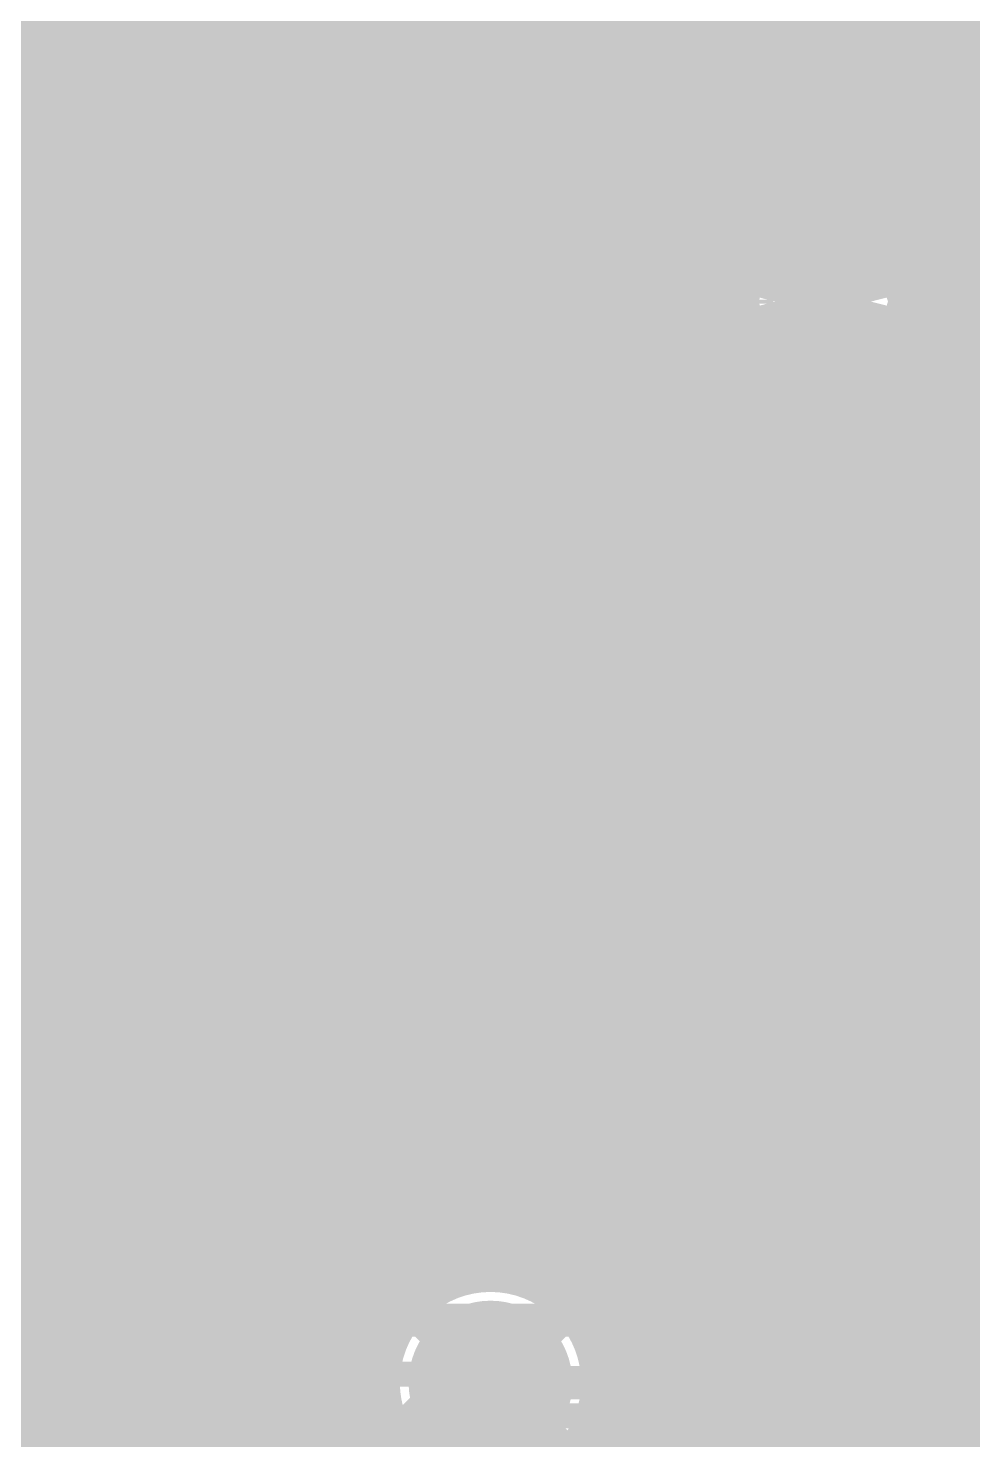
# Model space of a CAD drawing. Extents: x -118 to 4, y -52 to 56.
# Drawn here: x -14.38 to -8.61, y 39.4 to 48.03 of the extents above; entities that cross this region are included whole.
import ezdxf

# ---------------------------------------------------------------- set-up
doc = ezdxf.new("R2010")
doc.units = 0
doc.header["$MEASUREMENT"] = 0
doc.layers.get('0').update_dxf_attribs({"linetype": 'CONTINUOUS'})
for name, color, linetype in [('22-302-0_BOT', 7, 'CONTINUOUS'), ('22-302-0_DRD', 7, 'CONTINUOUS'), ('22-302-0_DRL', 2, 'CONTINUOUS'), ('22-302-0_GND', 1, 'CONTINUOUS'), ('22-302-0_IN1', 3, 'CONTINUOUS'), ('22-302-0_SMB', 5, 'CONTINUOUS'), ('22-302-0_SMT', 10, 'CONTINUOUS'), ('22-302-0_SPB', 14, 'CONTINUOUS'), ('22-302-0_SSB', 12, 'CONTINUOUS'), ('22-302-0_SST', 11, 'CONTINUOUS'), ('22-302-0_TOP', 13, 'CONTINUOUS'), ('THRUHOLE_TAP', 7, 'CONTINUOUS')]:
    doc.layers.add(name, color=color, linetype=linetype)

# ---------------------------------------------------------------- blocks, each defined once
blk = doc.blocks.new('RECTANGLE_4')
blk.add_solid([(0.4064, 0.4826), (0.4064, -0.4826), (-0.4064, 0.4826), (-0.4064, -0.4826)])
blk = doc.blocks.new('ROUND_21')
at = {"const_width": 0.99949}
blk.add_lwpolyline([(-0.499744, 0, 1), (0.499744, 0, 1)], format="xyb", close=True, dxfattribs=at)
blk = doc.blocks.new('ROUND_50')
at = {"const_width": 0.35052}
blk.add_lwpolyline([(-0.17526, 0, 1), (0.17526, 0, 1)], format="xyb", close=True, dxfattribs=at)
blk = doc.blocks.new('OBLONG_12')
at = {"const_width": 0.2794}
blk.add_lwpolyline([(0.7493, 0), (-0.7493, 0)], dxfattribs=at)
at = {"const_width": 0.1397}
for points in [[(-0.81915, 0, 1), (-0.67945, 0, 1)], [(0.67945, 0, 1), (0.81915, 0, 1)]]:
    blk.add_lwpolyline(points, format="xyb", close=True, dxfattribs=at)
blk = doc.blocks.new('RECTANGLE_23')
blk.add_solid([(0.889, 0.1397), (0.889, -0.1397), (-0.889, 0.1397), (-0.889, -0.1397)])
blk = doc.blocks.new('RECTANGLE_24')
blk.add_solid([(0.50038, 0.25019), (0.50038, -0.25019), (-0.50038, 0.25019), (-0.50038, -0.25019)])
blk = doc.blocks.new('ROUND_102')
at = {"const_width": 0.54991}
blk.add_lwpolyline([(-0.274954, 0, 1), (0.274954, 0, 1)], format="xyb", close=True, dxfattribs=at)
blk = doc.blocks.new('ROUND_106')
at = {"const_width": 0.10033}
blk.add_lwpolyline([(-0.050164, 0, 1), (0.050164, 0, 1)], format="xyb", close=True, dxfattribs=at)
blk = doc.blocks.new('ROUND_76')
at = {"const_width": 1.30429}
blk.add_lwpolyline([(-0.652144, 0, 1), (0.652144, 0, 1)], format="xyb", close=True, dxfattribs=at)
blk = doc.blocks.new('ROUND_95')
at = {"const_width": 0.50038}
blk.add_lwpolyline([(-0.25019, 0, 1), (0.25019, 0, 1)], format="xyb", close=True, dxfattribs=at)
blk = doc.blocks.new('ROUND_98')
at = {"const_width": 0.10033}
blk.add_lwpolyline([(-0.050164, 0, 1), (0.050164, 0, 1)], format="xyb", close=True, dxfattribs=at)

msp = doc.modelspace()

# ---------------------------------------------------------------- linework, layer by layer
at = {"layer": '22-302-0_BOT'}
for points, const_width in [([(-9.525, 47.625), (-11.5062, 45.6438), (-16.51, 45.6438)], 0.3048), ([(-7.81304, 46.5836), (-8.69696, 46.5836)], 0.254), ([(-8.6868, 46.59122), (-8.6868, 46.11624)], 0.254), ([(-8.9154, 46.44136), (-8.9154, 46.2661)], 0.254), ([(-7.3787, 46.355), (-9.12876, 46.355)], 0.254), ([(-7.81304, 46.1264), (-8.69696, 46.1264)], 0.254), ([(-18.95348, 41.9862), (-18.95348, 43.14952), (-17.78, 44.323), (-16.129, 44.323), (-15.367, 45.085), (-9.906, 45.085), (-9.525, 44.704), (-9.525, 45.085)], 0.2032), ([(-18.4531, 41.9862), (-18.4531, 43.02252), (-17.69618, 43.815), (-16.002, 43.815), (-15.24, 44.577), (-11.176, 44.577), (-10.287, 43.688), (-8.382, 43.688), (-6.985, 45.085)], 0.2032), ([(-11.43, 41.82364), (-11.38682, 41.82364), (-10.668, 42.545), (-9.6012, 42.545)], 0.3048), ([(-10.3378, 42.0878), (-10.4775, 42.0878), (-10.59942, 41.96588)], 0.254), ([(-10.5156, 42.0497), (-10.5156, 41.18102)], 0.254), ([(-10.3378, 42.0878), (-10.3378, 41.7322)], 0.254), ([(-10.59942, 41.96588), (-10.59942, 41.30548)], 0.254), ([(-10.3378, 42.0116), (-10.5537, 42.0116)], 0.254), ([(-13.97, 40.005), (-13.97, 40.894), (-13.03782, 41.82364), (-11.43, 41.82364)], 0.3048), ([(-10.3378, 41.783), (-10.59942, 41.783)], 0.254), ([(-8.9154, 41.7322), (-10.3378, 41.7322)], 0.254), ([(-10.287, 41.7322), (-10.287, 41.4528)], 0.254), ([(-10.0584, 41.7322), (-10.0584, 41.4528)], 0.254), ([(-9.8298, 41.7322), (-9.8298, 41.4528)], 0.254), ([(-9.6012, 41.7322), (-9.6012, 41.4528)], 0.254), ([(-9.3726, 41.7322), (-9.3726, 41.4528)], 0.254), ([(-9.144, 41.7322), (-9.144, 41.4528)], 0.254), ([(-8.8646, 41.7322), (-8.9154, 41.7322)], 0.254), ([(-8.9154, 41.7322), (-8.9154, 41.4528)], 0.254), ([(-7.4422, 41.7322), (-8.8646, 41.7322)], 0.254), ([(-8.6868, 41.7322), (-8.6868, 41.4528)], 0.254), ([(-5.0673, 41.5544), (-10.59942, 41.5544)], 0.254), ([(-8.9154, 41.4528), (-10.3378, 41.4528)], 0.254), ([(-10.3378, 41.4528), (-10.3378, 41.18102)], 0.254), ([(-8.8646, 41.4528), (-8.9154, 41.4528)], 0.254), ([(-7.4422, 41.4528), (-8.8646, 41.4528)], 0.254), ([(-10.3378, 41.3258), (-10.59942, 41.3258)], 0.254), ([(-10.59942, 41.30548), (-10.59942, 41.24452)], 0.254), ([(-10.59942, 41.24452), (-10.59942, 41.18102)], 0.254), ([(-10.3378, 41.18102), (-10.59942, 41.18102)], 0.254), ([(-11.43, 40.72382), (-9.68502, 40.72382), (-9.6012, 40.64)], 0.3048), ([(-13.97, 39.50462), (-12.94638, 39.50462), (-11.72464, 40.72382), (-11.43, 40.72382)], 0.2032), ([(-10.59942, 40.26662), (-10.59942, 40.1447)], 0.254), ([(-10.3378, 40.26662), (-10.59942, 40.26662)], 0.254), ([(-10.5156, 40.26662), (-10.5156, 39.5478)], 0.254), ([(-10.3378, 40.26662), (-10.3378, 39.8272)], 0.254), ([(-10.59942, 40.1447), (-11.00328, 40.1447)], 0.254), ([(-10.9728, 40.1447), (-10.9728, 40.09898)], 0.254), ([(-10.7442, 40.1447), (-10.7442, 39.5478)], 0.254), ([(-10.3378, 40.1828), (-10.59942, 40.1828)], 0.254), ([(-10.3378, 39.9542), (-10.90676, 39.9542)], 0.254), ([(-8.9154, 39.8272), (-10.3378, 39.8272)], 0.254), ([(-10.287, 39.8272), (-10.287, 39.5478)], 0.254), ([(-10.0584, 39.8272), (-10.0584, 39.5478)], 0.254), ([(-9.8298, 39.8272), (-9.8298, 39.5478)], 0.254), ([(-9.6012, 39.8272), (-9.6012, 39.5478)], 0.254), ([(-9.3726, 39.8272), (-9.3726, 39.5478)], 0.254), ([(-9.144, 39.8272), (-9.144, 39.5478)], 0.254), ([(-8.8646, 39.8272), (-8.9154, 39.8272)], 0.254), ([(-8.9154, 39.8272), (-8.9154, 39.5478)], 0.254), ([(-7.78764, 39.8272), (-8.8646, 39.8272)], 0.254), ([(-8.6868, 39.8272), (-8.6868, 39.3573)], 0.254), ([(-11.557, 39.751), (-11.811, 39.751), (-12.573, 38.989), (-13.98524, 38.989), (-13.97, 39.00424)], 0.2032), ([(-7.88924, 39.7256), (-10.87628, 39.7256)], 0.254), ([(-10.1854, 39.5478), (-10.90676, 39.5478)], 0.254), ([(-10.1346, 39.5478), (-10.1854, 39.5478)], 0.254), ([(-8.7122, 39.5478), (-10.1346, 39.5478)], 0.254), ([(-8.7122, 39.5478), (-8.7122, 39.3573)], 0.254), ([(-8.4328, 39.497), (-8.7122, 39.497)], 0.254), ([(-8.4328, 39.3573), (-8.7122, 39.3573)], 0.254)]:
    msp.add_lwpolyline(points, dxfattribs=dict(at, const_width=const_width))
at = {"layer": '22-302-0_BOT', "const_width": 0.254}
for points in [[(-9.12876, 46.355, 0.2462906), (-8.255, 47.22876)], [(-8.255, 45.4787, 0.246774), (-9.12898, 46.35428)], [(-10.87628, 39.751, 0.1557602), (-11.00221, 40.14546)], [(-10.90676, 39.5478, 0.0758663), (-10.87575, 39.751)]]:
    msp.add_lwpolyline(points, format="xyb", dxfattribs=at)
at = {"layer": '22-302-0_DRD', "const_width": 0.254}
for points in [[(-10.16, 48.26), (-10.16, 46.99)], [(-9.525, 48.26), (-9.525, 46.99)], [(-8.89, 46.99), (-8.89, 48.26)], [(-8.89, 47.625), (-10.16, 47.625)], [(-10.16, 46.99), (-8.89, 46.99)], [(-10.16, 45.72), (-10.16, 44.45)], [(-8.89, 45.72), (-10.16, 45.72)], [(-9.525, 45.72), (-9.525, 44.45)], [(-8.89, 44.45), (-8.89, 45.72)], [(-8.89, 45.085), (-10.16, 45.085)], [(-10.16, 44.45), (-8.89, 44.45)], [(-10.922, 40.386), (-12.192, 39.116)], [(-10.922, 39.116), (-12.192, 40.386)]]:
    msp.add_lwpolyline(points, dxfattribs=at)
at = {"layer": '22-302-0_IN1', "const_width": 0.254}
for points in [[(-13.843, 55.372), (-13.843, 19.7358)], [(-13.6144, 55.372), (-13.6144, 19.63674)], [(-13.3858, 55.372), (-13.3858, 19.37766)], [(-13.1572, 55.372), (-13.1572, 10.58672)], [(-12.9286, 55.372), (-12.9286, 10.37844)], [(-12.7, 55.372), (-12.7, 10.01014)], [(-12.4714, 55.372), (-12.4714, 10.33272)], [(-12.2428, 55.372), (-12.2428, 10.55624)], [(-12.0142, 55.372), (-12.0142, 40.25392)], [(-11.7856, 55.372), (-11.7856, 40.39108)], [(-11.557, 55.372), (-11.557, 40.43172)], [(-11.3284, 55.372), (-11.3284, 40.39108)], [(-11.0998, 55.372), (-11.0998, 40.25392)], [(-10.8712, 55.372), (-10.8712, 27.34818)], [(-14.0716, 50.50536), (-14.0716, 26.83002)], [(-14.3002, 50.31994), (-14.3002, 27.19578)], [(-10.8204, 47.9298), (-18.83664, 47.9298)], [(-10.85342, 47.7012), (-19.04238, 47.7012)], [(-10.8458, 47.4726), (-20.85594, 47.4726)], [(-10.80008, 47.244), (-20.70608, 47.244)], [(-10.7061, 47.0154), (-20.65528, 47.0154)], [(-10.6426, 46.90364), (-10.6426, 45.80636)], [(-10.55624, 46.7868), (-20.68576, 46.7868)], [(-10.414, 46.6344), (-10.414, 46.07306)], [(-10.32002, 46.5582), (-20.81022, 46.5582)], [(-10.1854, 46.4693), (-10.1854, 46.23816)], [(-9.9568, 46.3677), (-9.9568, 46.3423)], [(-9.9949, 46.3296), (-21.17344, 46.3296)], [(-10.38352, 46.101), (-33.5026, 46.101)], [(-10.59688, 45.8724), (-33.73374, 45.8724)], [(-10.7315, 45.6438), (-34.03346, 45.6438)], [(-10.81278, 45.4152), (-34.44748, 45.4152)], [(-10.85088, 45.1866), (-35.29838, 45.1866)], [(-10.84834, 44.958), (-47.04842, 44.958)], [(-10.80516, 44.7294), (-47.22876, 44.7294)], [(-10.7188, 44.5008), (-47.51324, 44.5008)], [(-10.6426, 44.36364), (-10.6426, 27.28976)], [(-10.57656, 44.2722), (-29.21508, 44.2722)], [(-8.5852, 44.14266), (-8.5852, 10.78992)], [(-10.35304, 44.0436), (-29.07792, 44.0436)], [(-10.414, 44.0944), (-10.414, 27.12212)], [(-7.81304, 44.0436), (-8.69696, 44.0436)], [(-8.8138, 43.95978), (-8.8138, 10.83056)], [(-10.1854, 43.9293), (-10.1854, 24.70912)], [(-9.9187, 43.815), (-29.03728, 43.815)], [(-9.9568, 43.8277), (-9.9568, 24.47798)], [(-9.7282, 43.76928), (-9.7282, 19.66976)], [(-9.271, 43.77944), (-9.271, 10.78992)], [(-7.3787, 43.815), (-9.12876, 43.815)], [(-9.0424, 43.84548), (-9.0424, 10.83056)], [(-9.4996, 43.75404), (-9.4996, 19.46148)], [(2.921, 43.5864), (-29.07792, 43.5864)], [(2.921, 43.3578), (-29.21508, 43.3578)], [(-7.33298, 43.1292), (-69.17436, 43.1292)], [(-7.56412, 42.9006), (-62.81674, 42.9006)], [(-7.65302, 42.672), (-24.43988, 42.672)], [(-7.65556, 42.4434), (-24.27224, 42.4434)], [(-7.57936, 42.2148), (-24.21382, 42.2148)], [(-7.37108, 41.9862), (-24.23414, 41.9862)], [(-7.28472, 41.7576), (-24.3459, 41.7576)], [(-7.54888, 41.529), (-24.64816, 41.529)], [(-7.64794, 41.3004), (-37.05606, 41.3004)], [(-7.66064, 41.0718), (-37.04336, 41.0718)], [(-7.59206, 40.8432), (-22.48408, 40.8432)], [(-7.40664, 40.6146), (-22.34692, 40.6146)], [(-11.7983, 40.386), (-22.30628, 40.386)], [(-1.2573, 40.386), (-11.31316, 40.386)], [(-12.10056, 40.1574), (-22.34692, 40.1574)], [(-1.55956, 40.1574), (-11.0109, 40.1574)], [(-12.21232, 39.9288), (-22.48408, 39.9288)], [(-1.67132, 39.9288), (-10.89914, 39.9288)], [(-12.23518, 39.7002), (-29.25064, 39.7002)], [(-1.69418, 39.7002), (-10.87882, 39.7002)], [(-12.17676, 39.4716), (-19.00174, 39.4716)], [(-1.63576, 39.4716), (-10.93724, 39.4716)]]:
    msp.add_lwpolyline(points, dxfattribs=at)
for points in [[(-9.525, 48.95596, 0.4142136), (-10.85596, 47.625)], [(-8.255, 48.0187, 0.3286705), (-9.525, 48.95342)], [(-10.85596, 47.625, 0.3286704), (-9.9187, 46.355)], [(-9.9187, 46.355, 0.3286705), (-10.85342, 45.085)], [(-10.85596, 45.085, 0.4142136), (-9.525, 43.75404)], [(-9.525, 43.75404, 0.328165), (-8.255, 44.68876)], [(-11.557, 40.43172, 0.4142136), (-12.23772, 39.751)], [(-10.87628, 39.751, 0.4142136), (-11.557, 40.43172)], [(-12.23772, 39.751, 0.4142136), (-11.557, 39.07028)], [(-11.557, 39.07028, 0.4142136), (-10.87628, 39.751)]]:
    msp.add_lwpolyline(points, format="xyb", dxfattribs=at)
at = {"layer": '22-302-0_SSB'}
for points, const_width in [([(-10.96518, 44.35602), (-11.98118, 44.71162)], 0.1524), ([(-11.98118, 44.35602), (-10.96518, 44.71162)], 0.1524), ([(-11.98118, 43.51782), (-11.98118, 43.9928)], 0.1524), ([(-10.96518, 43.75658), (-11.98118, 43.75658)], 0.1524), ([(-7.4295, 41.7195), (-10.3505, 41.7195), (-10.3505, 43.3578), (-7.4295, 43.3578), (-7.4295, 41.7195)], 0.1524), ([(-10.96518, 42.91838), (-11.98118, 42.91838), (-11.811, 43.03522)], 0.1524), ([(-10.96518, 42.799), (-10.96518, 43.03522)], 0.1524), ([(-10.668, 42.418), (-10.668, 40.132), (-12.192, 40.132), (-12.192, 42.418), (-10.668, 42.418)], 0.20066), ([(-7.4295, 39.8145), (-10.3505, 39.8145), (-10.3505, 41.4528), (-7.4295, 41.4528), (-7.4295, 39.8145)], 0.1524), ([(-13.25118, 40.59682), (-14.26718, 40.59682), (-14.097, 40.7162)], 0.1524), ([(-13.25118, 40.47998), (-13.25118, 40.7162)], 0.1524), ([(-12.37488, 39.8018), (-12.37488, 39.4462), (-12.54506, 39.32936), (-12.7127, 39.32936), (-12.88288, 39.4462), (-12.88288, 39.8018), (-11.86688, 39.8018)], 0.1524), ([(-12.37488, 39.50716), (-11.86688, 39.32936)], 0.1524), ([(-8.6995, 37.9095), (-11.6205, 37.9095), (-11.6205, 39.5478), (-8.6995, 39.5478), (-8.6995, 37.9095)], 0.1524)]:
    msp.add_lwpolyline(points, dxfattribs=dict(at, const_width=const_width))
at = {"layer": '22-302-0_SST'}
for points, const_width in [([(-12.47394, 41.93032), (-14.62532, 41.93032), (-14.62532, 50.77968), (-9.23544, 50.77968), (-9.23544, 50.12944), (-14.17574, 50.12944), (-13.57376, 49.53), (-13.57376, 43.18)], 0.1524), ([(-0.3937, 43.18), (-13.57376, 43.18), (-14.17574, 42.58056), (0.20574, 42.58056), (-0.3937, 43.18), (-0.3937, 49.53), (0.20574, 50.12944), (0.20574, 42.58056)], 0.1524), ([(-14.17574, 50.12944), (-14.17574, 42.58056)], 0.1524), ([(-9.40562, 47.50562), (-9.20496, 47.30496), (-9.20496, 47.94504), (-9.40562, 47.74438), (-9.40562, 47.50562), (-9.64438, 47.50562), (-9.84504, 47.30496), (-9.20496, 47.30496)], 0.1524), ([(-9.64438, 47.50562), (-9.64438, 47.74438), (-9.84504, 47.94504), (-9.20496, 47.94504)], 0.1524), ([(-9.84504, 47.30496), (-9.84504, 47.94504)], 0.1524), ([(-9.40562, 47.74438), (-9.64438, 47.74438)], 0.1524), ([(-9.40562, 44.96562), (-9.20496, 44.76496), (-9.20496, 45.40504), (-9.40562, 45.20438), (-9.40562, 44.96562), (-9.64438, 44.96562), (-9.84504, 44.76496), (-9.20496, 44.76496)], 0.1524), ([(-9.64438, 44.96562), (-9.64438, 45.20438), (-9.84504, 45.40504), (-9.20496, 45.40504)], 0.1524), ([(-9.84504, 44.76496), (-9.84504, 45.40504)], 0.1524), ([(-9.40562, 45.20438), (-9.64438, 45.20438)], 0.1524), ([(-7.31012, 41.93032), (-11.8237, 41.93032)], 0.1524), ([(-9.45134, 40.02532), (-9.00684, 40.02532), (-8.85698, 40.4495), (-8.85698, 40.87368), (-9.00684, 41.29532), (-9.45134, 41.29532)], 0.2032), ([(-9.37768, 40.02532), (-9.37768, 41.29532)], 0.2032)]:
    msp.add_lwpolyline(points, dxfattribs=dict(at, const_width=const_width))
at = {"layer": '22-302-0_SST', "const_width": 0.1524}
for points in [[(-12.47394, 41.93032, 0.3400612), (-12.14882, 41.6814)], [(-12.14882, 41.67886, 0.3400608), (-11.8237, 41.93032)]]:
    msp.add_lwpolyline(points, format="xyb", dxfattribs=at)
at = {"layer": '22-302-0_TOP'}
for points, const_width in [([(-13.716, 54.13248), (-13.716, 30.06852)], 0.254), ([(-13.4874, 54.13248), (-13.4874, 30.06852)], 0.254), ([(-13.2588, 54.13248), (-13.2588, 30.06852)], 0.254), ([(-13.0302, 54.13248), (-13.0302, 30.48)], 0.254), ([(-12.8016, 54.13248), (-12.8016, 30.48)], 0.254), ([(-12.573, 54.13248), (-12.573, 30.48)], 0.254), ([(-12.3444, 54.13248), (-12.3444, 30.48)], 0.254), ([(-12.1158, 54.13248), (-12.1158, 40.21582)], 0.254), ([(-11.8872, 54.13248), (-11.8872, 40.3987)], 0.254), ([(-11.6586, 54.13248), (-11.6586, 40.46982)], 0.254), ([(-11.43, 54.13248), (-11.43, 40.46474)], 0.254), ([(-11.2014, 54.13248), (-11.2014, 40.38346)], 0.254), ([(-10.9728, 54.13248), (-10.9728, 40.22852)], 0.254), ([(-13.9446, 50.62474), (-13.9446, 30.06852)], 0.254), ([(-14.12748, 50.3809), (-14.12748, 34.036)], 0.254), ([(-10.81278, 48.1076), (-14.12748, 48.1076)], 0.254), ([(-10.87882, 47.879), (-14.12748, 47.879)], 0.254), ([(-10.90168, 47.6504), (-14.12748, 47.6504)], 0.254), ([(-10.88644, 47.4218), (-14.12748, 47.4218)], 0.254), ([(-10.83056, 47.1932), (-14.12748, 47.1932)], 0.254), ([(-10.7315, 46.9646), (-14.12748, 46.9646)], 0.254), ([(-10.7442, 46.98492), (-10.7442, 45.72508)], 0.254), ([(-10.57656, 46.736), (-14.12748, 46.736)], 0.254), ([(-10.5156, 46.66742), (-10.5156, 46.04004)], 0.254), ([(-10.32764, 46.5074), (-14.12748, 46.5074)], 0.254), ([(-10.287, 46.47692), (-10.287, 46.23054)], 0.254), ([(-10.2108, 46.2788), (-14.12748, 46.2788)], 0.254), ([(-10.50544, 46.0502), (-14.12748, 46.0502)], 0.254), ([(-10.68832, 45.8216), (-14.12748, 45.8216)], 0.254), ([(-10.80516, 45.593), (-14.12748, 45.593)], 0.254), ([(-10.87374, 45.3644), (-14.12748, 45.3644)], 0.254), ([(-10.89914, 45.1358), (-14.12748, 45.1358)], 0.254), ([(-10.88898, 44.9072), (-14.12748, 44.9072)], 0.254), ([(-10.84072, 44.6786), (-14.12748, 44.6786)], 0.254), ([(-10.74674, 44.45), (-14.12748, 44.45)], 0.254), ([(-10.7442, 44.44492), (-10.7442, 40.22852)], 0.254), ([(-10.59688, 44.2214), (-14.12748, 44.2214)], 0.254), ([(-10.5156, 44.12742), (-10.5156, 40.22852)], 0.254), ([(-10.3632, 43.9928), (-14.12748, 43.9928)], 0.254), ([(-7.8232, 43.9928), (-8.6868, 43.9928)], 0.254), ([(-8.6868, 43.9928), (-8.6868, 40.22852)], 0.254), ([(-10.287, 43.93692), (-10.287, 40.22852)], 0.254), ([(-10.0584, 43.815), (-10.0584, 40.22852)], 0.254), ([(-8.9154, 43.85056), (-8.9154, 40.22852)], 0.254), ([(-9.91362, 43.7642), (-14.12748, 43.7642)], 0.254), ([(-9.8298, 43.74134), (-9.8298, 40.22852)], 0.254), ([(-9.6012, 43.71086), (-9.6012, 40.22852)], 0.254), ([(-9.3726, 43.71594), (-9.3726, 40.22852)], 0.254), ([(-9.144, 43.76166), (-9.144, 40.22852)], 0.254), ([(-7.37362, 43.7642), (-9.13638, 43.7642)], 0.254), ([(3.048, 43.5356), (-14.12748, 43.5356)], 0.254), ([(3.048, 43.307), (-14.12748, 43.307)], 0.254), ([(-7.47776, 43.0784), (-14.12748, 43.0784)], 0.254), ([(-7.64286, 42.8498), (-14.12748, 42.8498)], 0.254), ([(-7.70636, 42.6212), (-14.12748, 42.6212)], 0.254), ([(-7.69366, 42.3926), (-14.12748, 42.3926)], 0.254), ([(-7.60222, 42.164), (-14.12748, 42.164)], 0.254), ([(-7.3787, 41.9354), (-14.12748, 41.9354)], 0.254), ([(-7.44982, 41.7068), (-14.12748, 41.7068)], 0.254), ([(-7.6327, 41.4782), (-14.12748, 41.4782)], 0.254), ([(-7.70382, 41.2496), (-14.12748, 41.2496)], 0.254), ([(-7.69874, 41.021), (-14.12748, 41.021)], 0.254), ([(-7.61746, 40.7924), (-14.12748, 40.7924)], 0.254), ([(-7.4168, 40.5638), (-14.12748, 40.5638)], 0.254), ([(-11.9888, 40.3352), (-14.12748, 40.3352)], 0.254), ([(-1.4478, 40.3352), (-11.1252, 40.3352)], 0.254), ([(-1.5621, 40.22852), (-11.0109, 40.22852)], 0.254), ([(-12.18946, 40.1066), (-14.12748, 40.1066)], 0.254), ([(-12.27074, 39.878), (-14.12748, 39.878)], 0.254), ([(-1.016, 39.751), (-11.557, 39.751)], 0.2032), ([(-12.27582, 39.6494), (-14.12748, 39.6494)], 0.254), ([(-12.2047, 39.4208), (-14.12748, 39.4208)], 0.254), ([(-12.1158, 39.28618), (-12.1158, 30.48)], 0.254)]:
    msp.add_lwpolyline(points, dxfattribs=dict(at, const_width=const_width))
at = {"layer": '22-302-0_TOP', "const_width": 0.254}
for points in [[(-9.525, 49.00168, 0.4142136), (-10.90168, 47.625)], [(-10.90168, 47.625, 0.3024665), (-10.05586, 46.355)], [(-10.05586, 46.355, 0.3024661), (-10.90168, 45.085)], [(-10.90168, 45.085, 0.4142136), (-9.525, 43.70832)], [(-9.525, 43.70832, 0.3024665), (-8.255, 44.55414)], [(-11.557, 40.47744, 0.4142136), (-12.28344, 39.751)], [(-11.0109, 40.22852, 0.2163581), (-11.557, 40.47643)], [(-12.28344, 39.751, 0.4142136), (-11.557, 39.02456)]]:
    msp.add_lwpolyline(points, format="xyb", dxfattribs=at)

# ---------------------------------------------------------------- block references
at = {"layer": '22-302-0_BOT'}
for name, p in [('ROUND_21', (-9.525, 47.625)), ('ROUND_21', (-9.525, 45.085)), ('RECTANGLE_4', (-9.6012, 42.545)), ('RECTANGLE_24', (-11.43, 41.82364)), ('RECTANGLE_4', (-9.6012, 40.64)), ('RECTANGLE_24', (-11.43, 40.72382)), ('RECTANGLE_23', (-13.97, 40.005)), ('ROUND_50', (-11.557, 39.751)), ('OBLONG_12', (-13.97, 39.50462))]:
    msp.add_blockref(name, p, dxfattribs=at)
at = {"layer": '22-302-0_DRL'}
for name, p in [('ROUND_102', (-9.525, 47.625)), ('ROUND_102', (-9.525, 45.085)), ('ROUND_106', (-11.557, 39.751))]:
    msp.add_blockref(name, p, dxfattribs=at)
at = {"layer": '22-302-0_GND'}
for name, p in [('ROUND_76', (-9.525, 47.625)), ('ROUND_76', (-9.525, 45.085)), ('ROUND_95', (-11.557, 39.751))]:
    msp.add_blockref(name, p, dxfattribs=at)
at = {"layer": '22-302-0_IN1'}
for name, p in [('ROUND_21', (-9.525, 47.625)), ('ROUND_21', (-9.525, 45.085)), ('ROUND_50', (-11.557, 39.751))]:
    msp.add_blockref(name, p, dxfattribs=at)
at = {"layer": '22-302-0_SMB'}
for name, p in [('ROUND_21', (-9.525, 47.625)), ('ROUND_21', (-9.525, 45.085)), ('RECTANGLE_4', (-9.6012, 42.545)), ('RECTANGLE_24', (-11.43, 41.82364)), ('RECTANGLE_4', (-9.6012, 40.64)), ('RECTANGLE_24', (-11.43, 40.72382)), ('RECTANGLE_23', (-13.97, 40.005)), ('OBLONG_12', (-13.97, 39.50462))]:
    msp.add_blockref(name, p, dxfattribs=at)
at = {"layer": '22-302-0_SMT'}
for p in [(-9.525, 47.625), (-9.525, 45.085)]:
    msp.add_blockref('ROUND_21', p, dxfattribs=at)
at = {"layer": '22-302-0_SPB'}
for name, p in [('RECTANGLE_4', (-9.6012, 42.545)), ('RECTANGLE_24', (-11.43, 41.82364)), ('RECTANGLE_4', (-9.6012, 40.64)), ('RECTANGLE_24', (-11.43, 40.72382)), ('RECTANGLE_23', (-13.97, 40.005)), ('OBLONG_12', (-13.97, 39.50462))]:
    msp.add_blockref(name, p, dxfattribs=at)
at = {"layer": '22-302-0_TOP'}
for name, p in [('ROUND_21', (-9.525, 47.625)), ('ROUND_21', (-9.525, 45.085)), ('ROUND_50', (-11.557, 39.751))]:
    msp.add_blockref(name, p, dxfattribs=at)
at = {"layer": 'THRUHOLE_TAP'}
for name, p in [('ROUND_102', (-9.525, 47.625)), ('ROUND_102', (-9.525, 45.085)), ('ROUND_98', (-11.557, 39.751))]:
    msp.add_blockref(name, p, dxfattribs=at)

doc.saveas('drawing.dxf')
